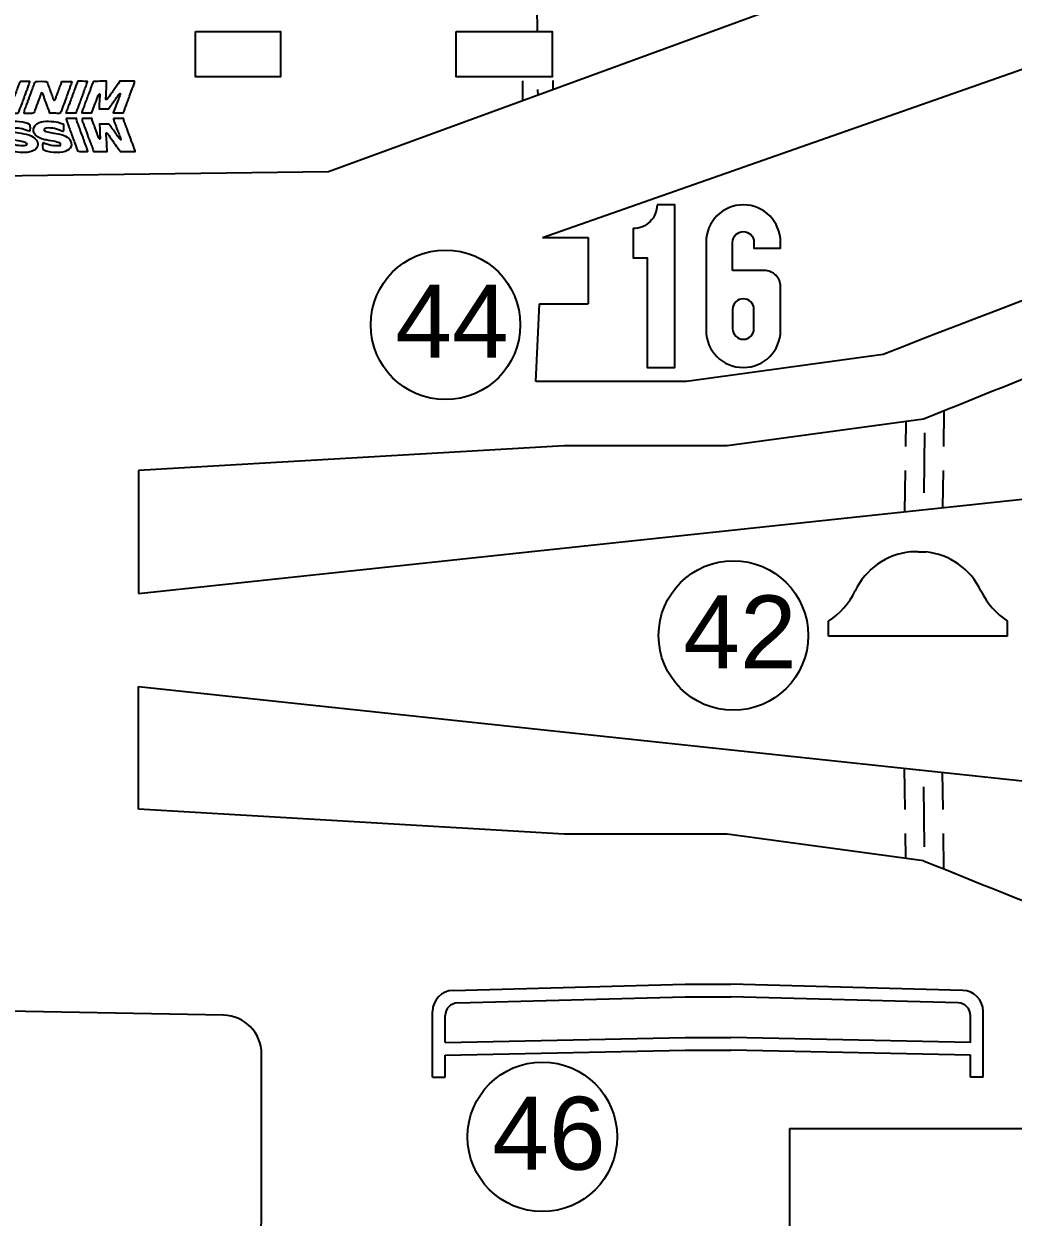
# Model space of a CAD drawing. Header units: centimetres. Extents: x 56783 to 57745, y 15612 to 15912.
# Drawn here: x 56975.1 to 57040.2, y 15688 to 15766.5 of the extents above; entities that cross this region are included whole.
import ezdxf

# ---------------------------------------------------------------- set-up
doc = ezdxf.new("R2010")
doc.units = ezdxf.units.CM
doc.header["$MEASUREMENT"] = 0
for name, color, linetype in [('Exterior', 7, 'Continuous'), ('Interior', 4, 'Continuous'), ('Kerf', 1, 'Continuous'), ('NUMEROS', 7, 'Continuous'), ('Publicidades 3', 2, 'Continuous'), ('Publicidades 5', 8, 'Continuous')]:
    doc.layers.add(name, color=color, linetype=linetype)

msp = doc.modelspace()

# ---------------------------------------------------------------- linework, layer by layer
at = {"layer": 'Exterior'}
for p, q in [((57061.065, 15780.928), (56995.117, 15756.778)), ((57009.203, 15752.454), (57046.771, 15765.654)), ((56995.117, 15756.778), (56908.407, 15755.678)), ((57009.203, 15752.454), (57012.203, 15752.454)), ((57012.203, 15752.454), (57012.203, 15748.101)), ((57008.756, 15742.992), (57008.997, 15748.101)), ((57008.997, 15748.101), (57012.203, 15748.101)), ((57031.6, 15744.75), (57018.679, 15742.992)), ((57018.679, 15742.992), (57008.756, 15742.992)), ((57034.267, 15740.502), (57021.346, 15738.744)), ((57010.615, 15738.744), (56982.615, 15737.116)), ((57021.346, 15738.744), (57010.615, 15738.744)), ((57014.01, 15732.388), (57065.931, 15737.933)), ((56982.615, 15737.116), (56982.615, 15729.035)), ((56982.615, 15729.035), (57014.01, 15732.388)), ((57033.898, 15731.772), (57033.396, 15731.772)), ((57033.898, 15731.772), (57034.401, 15731.772)), ((57028.01, 15726.216), (57028.01, 15727.202)), ((57039.787, 15726.216), (57039.787, 15727.202)), ((57039.787, 15726.216), (57028.01, 15726.216)), ((56982.615, 15714.831), (56982.615, 15722.911)), ((56982.615, 15722.911), (57014.01, 15719.559)), ((57014.01, 15719.559), (57065.931, 15714.014)), ((57010.615, 15713.203), (56982.615, 15714.831)), ((57021.346, 15713.203), (57010.615, 15713.203)), ((57034.267, 15711.445), (57021.346, 15713.203)), ((57003.315, 15702.913), (57018.576, 15703.334)), ((57018.576, 15703.334), (57021.576, 15703.334)), ((57036.836, 15702.913), (57021.576, 15703.334)), ((57001.965, 15697.209), (57001.965, 15701.525)), ((57038.187, 15697.209), (57038.187, 15701.525)), ((57002.798, 15698.643), (57018.576, 15698.982)), ((57018.576, 15698.982), (57021.576, 15698.982)), ((57037.354, 15698.643), (57021.576, 15698.982)), ((57002.798, 15697.209), (57002.798, 15698.643)), ((57037.354, 15697.209), (57037.354, 15698.643)), ((57001.965, 15697.209), (57002.798, 15697.209)), ((57038.187, 15697.209), (57037.354, 15697.209)), ((57025.444, 15693.836), (57025.444, 15675.72)), ((57025.444, 15693.836), (57062.819, 15693.836))]:
    msp.add_line(p, q, dxfattribs=at)
msp.add_lwpolyline([(56957.402, 15684.749), (56988.222, 15685.325, 0.408754), (56990.721, 15687.871), (56990.721, 15698.728, 0.408754), (56988.222, 15701.275), (56957.402, 15701.851, -0.06735)], format="xyb", dxfattribs=at)
for centre, radius, start, end in [((57326.071, 15000.046), 800.81, 108.488516, 111.574842), ((57339.504, 14990.968), 809.302, 108.49705, 112.157913), ((57033.865, 15727.248), 4.548, 95.91285, 154.55837), ((57033.932, 15727.248), 4.548, 25.44163, 84.08715), ((57025.286, 15731.348), 4.96, 303.30516, 334.36491), ((57042.511, 15731.348), 4.96, 205.63509, 236.69484), ((57339.504, 16460.979), 809.302, 247.842087, 251.50295), ((57003.354, 15701.525), 1.389, 91.57896, 180), ((57036.798, 15701.525), 1.389, 0, 88.42104)]:
    msp.add_arc(centre, radius, start, end, dxfattribs=at)
at = {"layer": 'Interior'}
for p, q in [((57003.608, 15702.087), (57018.576, 15702.5)), ((57018.576, 15702.5), (57021.576, 15702.5)), ((57036.543, 15702.087), (57021.576, 15702.5)), ((57002.798, 15699.477), (57002.798, 15701.254)), ((57037.354, 15699.477), (57037.354, 15701.254)), ((57002.798, 15699.477), (57018.576, 15699.816)), ((57018.576, 15699.816), (57021.576, 15699.816)), ((57037.354, 15699.477), (57021.576, 15699.816))]:
    msp.add_line(p, q, dxfattribs=at)
for points in [[(56986.373, 15766.02), (56991.956, 15766.02), (56991.956, 15763.02), (56986.373, 15763.02)], [(57003.509, 15766.02), (57009.825, 15766.02), (57009.825, 15763.02), (57003.509, 15763.02)]]:
    msp.add_lwpolyline(points, close=True, dxfattribs=at)
for centre, start, end in [((57003.631, 15701.254), 91.57896, 180), ((57036.52, 15701.254), 0, 88.42104)]:
    msp.add_arc(centre, 0.833, start, end, dxfattribs=at)
at = {"layer": 'Kerf'}
for p, q in [((57008.823, 15767.64), (57008.843, 15766.02)), ((57007.872, 15762.77), (57007.889, 15761.455)), ((57009.872, 15762.791), (57009.879, 15762.184)), ((57008.879, 15762.206), (57008.884, 15761.819))]:
    msp.add_line(p, q, dxfattribs=at)
for points in [[(57035.599, 15741.043), (57035.569, 15738.702)], [(57033.09, 15740.342), (57033.069, 15738.702)], [(57034.331, 15739.596), (57034.281, 15735.646)], [(57033.049, 15737.123), (57033.015, 15734.418)], [(57035.549, 15737.123), (57035.518, 15734.685)], [(57033.049, 15714.824), (57033.015, 15717.529)], [(57035.549, 15714.824), (57035.518, 15717.262)], [(57034.331, 15712.351), (57034.281, 15716.3)], [(57033.09, 15711.605), (57033.069, 15713.245)], [(57035.599, 15710.904), (57035.569, 15713.245)]]:
    msp.add_lwpolyline(points, dxfattribs=at)
at = {"layer": 'NUMEROS'}
for centre in [(57002.819, 15746.709), (57021.755, 15726.267), (57009.189, 15693.278)]:
    msp.add_circle(centre, 4.919, dxfattribs=at)
at = {"layer": 'Publicidades 3'}
for p, q in [((56978.531, 15760.639), (56977.842, 15760.639)), ((56978.559, 15760.293), (56977.87, 15760.293)), ((56979.55, 15760.639), (56978.887, 15760.639)), ((56979.578, 15760.293), (56978.915, 15760.293)), ((56981.629, 15760.639), (56980.956, 15760.639)), ((56981.657, 15760.293), (56980.984, 15760.293))]:
    msp.add_line(p, q, dxfattribs=at)
for points, knots in [([(56972.998, 15760.639), (56973.028, 15760.782), (56973.154, 15761.153), (56973.251, 15761.379), (56973.27, 15761.419), (56973.284, 15761.461), (56973.284, 15761.476), (56973.284, 15761.487), (56973.301, 15761.53), (56973.32, 15761.565), (56973.339, 15761.603), (56973.355, 15761.651), (56973.355, 15761.672), (56973.355, 15761.693), (56973.363, 15761.717), (56973.372, 15761.726), (56973.384, 15761.736), (56973.407, 15761.793), (56973.426, 15761.854), (56973.452, 15761.937), (56973.476, 15761.968), (56973.514, 15761.972), (56973.554, 15761.979), (56973.568, 15761.965), (56973.58, 15761.901), (56973.59, 15761.859), (56973.606, 15761.809), (56973.616, 15761.788), (56973.644, 15761.736), (56973.781, 15761.353), (56973.781, 15761.329), (56973.781, 15761.319), (56973.795, 15761.277), (56973.814, 15761.237), (56973.831, 15761.194), (56973.871, 15761.092), (56973.9, 15761.007), (56973.952, 15760.853), (56973.966, 15760.818), (56974.015, 15760.693), (56974.015, 15760.693), (56974.041, 15760.626), (56974.041, 15760.626), (56974.041, 15760.626), (56974.377, 15760.633), (56974.377, 15760.633), (56974.711, 15760.641), (56974.713, 15760.641), (56974.742, 15760.7), (56974.772, 15760.761), (56974.86, 15760.991), (56974.988, 15761.35), (56975.03, 15761.466), (56975.08, 15761.596), (56975.096, 15761.639), (56975.115, 15761.679), (56975.13, 15761.729), (56975.13, 15761.748), (56975.13, 15761.769), (56975.139, 15761.79), (56975.151, 15761.8), (56975.163, 15761.807), (56975.179, 15761.845), (56975.189, 15761.885), (56975.198, 15761.925), (56975.219, 15761.984), (56975.238, 15762.02), (56975.257, 15762.055), (56975.271, 15762.102), (56975.271, 15762.124), (56975.271, 15762.145), (56975.281, 15762.169), (56975.293, 15762.178), (56975.305, 15762.185), (56975.321, 15762.221), (56975.331, 15762.261), (56975.338, 15762.299), (56975.378, 15762.41), (56975.416, 15762.509), (56975.454, 15762.609), (56975.484, 15762.701), (56975.484, 15762.713), (56975.484, 15762.727), (56975.357, 15762.732), (56975.16, 15762.729), (56974.841, 15762.722), (56974.836, 15762.722), (56974.808, 15762.663), (56974.756, 15762.554), (56974.73, 15762.486), (56974.69, 15762.367), (56974.668, 15762.301), (56974.614, 15762.152), (56974.569, 15762.036), (56974.524, 15761.918), (56974.46, 15761.75), (56974.425, 15761.658), (56974.351, 15761.471), (56974.299, 15761.438), (56974.261, 15761.556), (56974.228, 15761.655), (56974.129, 15761.925), (56974.065, 15762.095), (56974.037, 15762.166), (56974.004, 15762.263), (56973.989, 15762.308), (56973.978, 15762.353), (56973.956, 15762.401), (56973.944, 15762.412), (56973.933, 15762.427), (56973.923, 15762.45), (56973.923, 15762.469), (56973.923, 15762.488), (56973.909, 15762.535), (56973.89, 15762.576), (56973.871, 15762.618), (56973.852, 15762.67), (56973.843, 15762.691), (56973.831, 15762.729), (56973.791, 15762.734), (56973.462, 15762.734), (56973.462, 15762.734), (56973.095, 15762.734), (56973.095, 15762.734), (56973.095, 15762.734), (56973.048, 15762.656), (56973.048, 15762.656), (56973.022, 15762.616), (56973.001, 15762.564), (56973.001, 15762.542), (56973.001, 15762.521), (56972.984, 15762.471), (56972.965, 15762.436), (56972.946, 15762.398), (56972.93, 15762.348), (56972.93, 15762.327), (56972.93, 15762.306), (56972.918, 15762.28), (56972.906, 15762.273), (56972.892, 15762.266), (56972.882, 15762.24), (56972.882, 15762.218), (56972.88, 15762.197), (56972.861, 15762.136), (56972.835, 15762.084), (56972.809, 15762.031), (56972.79, 15761.979), (56972.788, 15761.968), (56972.788, 15761.942), (56972.587, 15761.388), (56972.537, 15761.275), (56972.518, 15761.234), (56972.504, 15761.185), (56972.504, 15761.166), (56972.504, 15761.144), (56972.494, 15761.123), (56972.483, 15761.114), (56972.471, 15761.107), (56972.454, 15761.069), (56972.445, 15761.029), (56972.435, 15760.988), (56972.414, 15760.929), (56972.395, 15760.894), (56972.376, 15760.858), (56972.362, 15760.816), (56972.362, 15760.799), (56972.362, 15760.782), (56972.345, 15760.735), (56972.324, 15760.695), (56972.312, 15760.673), (56972.304, 15760.656), (56972.301, 15760.639)], [0.1293502, 0.1293502, 0.1293502, 0.1293502, 0.1395349, 0.1395349, 0.1395349, 0.1511628, 0.1511628, 0.1511628, 0.1627907, 0.1627907, 0.1627907, 0.1744186, 0.1744186, 0.1744186, 0.1860465, 0.1860465, 0.1860465, 0.1976744, 0.1976744, 0.1976744, 0.2093023, 0.2093023, 0.2093023, 0.2209302, 0.2209302, 0.2209302, 0.2325581, 0.2325581, 0.2325581, 0.244186, 0.244186, 0.244186, 0.255814, 0.255814, 0.255814, 0.2674419, 0.2674419, 0.2674419, 0.2790698, 0.2790698, 0.2790698, 0.2906977, 0.2906977, 0.2906977, 0.3023256, 0.3023256, 0.3023256, 0.3139535, 0.3139535, 0.3139535, 0.3255814, 0.3255814, 0.3255814, 0.3372093, 0.3372093, 0.3372093, 0.3488372, 0.3488372, 0.3488372, 0.3604651, 0.3604651, 0.3604651, 0.372093, 0.372093, 0.372093, 0.3837209, 0.3837209, 0.3837209, 0.3953488, 0.3953488, 0.3953488, 0.4069767, 0.4069767, 0.4069767, 0.4186047, 0.4186047, 0.4186047, 0.4302326, 0.4302326, 0.4302326, 0.4418605, 0.4418605, 0.4418605, 0.4534884, 0.4534884, 0.4534884, 0.4651163, 0.4651163, 0.4651163, 0.4767442, 0.4767442, 0.4767442, 0.4883721, 0.4883721, 0.4883721, 0.5, 0.5, 0.5, 0.5116279, 0.5116279, 0.5116279, 0.5232558, 0.5232558, 0.5232558, 0.5348837, 0.5348837, 0.5348837, 0.5465116, 0.5465116, 0.5465116, 0.5581395, 0.5581395, 0.5581395, 0.5697674, 0.5697674, 0.5697674, 0.5813953, 0.5813953, 0.5813953, 0.5930233, 0.5930233, 0.5930233, 0.6046512, 0.6046512, 0.6046512, 0.6162791, 0.6162791, 0.6162791, 0.627907, 0.627907, 0.627907, 0.6395349, 0.6395349, 0.6395349, 0.6511628, 0.6511628, 0.6511628, 0.6627907, 0.6627907, 0.6627907, 0.6744186, 0.6744186, 0.6744186, 0.6860465, 0.6860465, 0.6860465, 0.6976744, 0.6976744, 0.6976744, 0.7093023, 0.7093023, 0.7093023, 0.7209302, 0.7209302, 0.7209302, 0.7325581, 0.7325581, 0.7325581, 0.744186, 0.744186, 0.744186, 0.755814, 0.755814, 0.755814, 0.7674419, 0.7674419, 0.7674419, 0.7790698, 0.7790698, 0.7790698, 0.782698, 0.782698, 0.782698, 0.782698]), ([(56977.464, 15760.641), (56977.493, 15760.659), (56977.521, 15760.709), (56977.531, 15760.749), (56977.54, 15760.79), (56977.561, 15760.849), (56977.58, 15760.884), (56977.599, 15760.92), (56977.613, 15760.96), (56977.613, 15760.976), (56977.613, 15760.993), (56977.63, 15761.04), (56977.646, 15761.083), (56977.665, 15761.125), (56977.732, 15761.298), (56977.793, 15761.468), (56977.852, 15761.636), (56977.919, 15761.809), (56977.935, 15761.852), (56977.954, 15761.892), (56977.968, 15761.934), (56977.968, 15761.949), (56977.968, 15761.961), (56977.985, 15762.003), (56978.004, 15762.039), (56978.023, 15762.076), (56978.039, 15762.124), (56978.039, 15762.145), (56978.039, 15762.164), (56978.049, 15762.19), (56978.06, 15762.204), (56978.072, 15762.216), (56978.094, 15762.263), (56978.105, 15762.308), (56978.117, 15762.353), (56978.155, 15762.464), (56978.191, 15762.552), (56978.235, 15762.673), (56978.243, 15762.715), (56978.221, 15762.725), (56978.205, 15762.729), (56978.056, 15762.732), (56977.888, 15762.729), (56977.888, 15762.729), (56977.587, 15762.722), (56977.587, 15762.722), (56977.587, 15762.722), (56977.531, 15762.58), (56977.531, 15762.58), (56977.502, 15762.502), (56977.443, 15762.341), (56977.4, 15762.225), (56977.358, 15762.107), (56977.308, 15761.979), (56977.292, 15761.937), (56977.273, 15761.897), (56977.259, 15761.847), (56977.259, 15761.828), (56977.259, 15761.807), (56977.249, 15761.785), (56977.237, 15761.778), (56977.225, 15761.771), (56977.209, 15761.736), (56977.202, 15761.7), (56977.178, 15761.601), (56977.11, 15761.48), (56977.076, 15761.48), (56977.06, 15761.48), (56977.046, 15761.495), (56977.046, 15761.509), (56977.043, 15761.525), (56977.024, 15761.582), (56976.998, 15761.634), (56976.972, 15761.686), (56976.953, 15761.748), (56976.951, 15761.769), (56976.951, 15761.79), (56976.939, 15761.816), (56976.927, 15761.823), (56976.913, 15761.83), (56976.904, 15761.856), (56976.904, 15761.878), (56976.904, 15761.899), (56976.887, 15761.949), (56976.868, 15761.987), (56976.849, 15762.022), (56976.833, 15762.065), (56976.833, 15762.076), (56976.833, 15762.091), (56976.819, 15762.133), (56976.8, 15762.173), (56976.783, 15762.216), (56976.752, 15762.292), (56976.731, 15762.344), (56976.712, 15762.396), (56976.679, 15762.481), (56976.66, 15762.533), (56976.639, 15762.585), (56976.615, 15762.651), (56976.608, 15762.68), (56976.594, 15762.734), (56976.587, 15762.734), (56976.22, 15762.734), (56975.806, 15762.734), (56975.827, 15762.741), (56975.771, 15762.557), (56975.756, 15762.516), (56975.716, 15762.401), (56975.676, 15762.296), (56975.638, 15762.192), (56975.593, 15762.069), (56975.577, 15762.024), (56975.56, 15761.979), (56975.534, 15761.908), (56975.515, 15761.866), (56975.499, 15761.826), (56975.484, 15761.776), (56975.484, 15761.757), (56975.484, 15761.736), (56975.475, 15761.715), (56975.463, 15761.705), (56975.451, 15761.698), (56975.435, 15761.66), (56975.425, 15761.62), (56975.416, 15761.58), (56975.395, 15761.521), (56975.376, 15761.485), (56975.357, 15761.45), (56975.342, 15761.402), (56975.342, 15761.381), (56975.342, 15761.36), (56975.333, 15761.336), (56975.321, 15761.327), (56975.309, 15761.319), (56975.29, 15761.279), (56975.281, 15761.239), (56975.274, 15761.196), (56975.257, 15761.147), (56975.245, 15761.126), (56975.205, 15761.055), (56975.099, 15760.735), (56975.096, 15760.676), (56975.094, 15760.643), (56975.106, 15760.617), (56975.122, 15760.619), (56975.139, 15760.622), (56975.286, 15760.624), (56975.447, 15760.624), (56975.73, 15760.629), (56975.742, 15760.631), (56975.756, 15760.681), (56975.78, 15760.761), (56976.052, 15761.504), (56976.09, 15761.592), (56976.109, 15761.632), (56976.123, 15761.674), (56976.123, 15761.688), (56976.123, 15761.7), (56976.14, 15761.743), (56976.159, 15761.778), (56976.177, 15761.816), (56976.194, 15761.864), (56976.194, 15761.882), (56976.194, 15761.93), (56976.241, 15761.977), (56976.289, 15761.977), (56976.312, 15761.977), (56976.338, 15761.927), (56976.369, 15761.828), (56976.393, 15761.748), (56976.426, 15761.648), (56976.442, 15761.61), (56976.494, 15761.485), (56976.62, 15761.135), (56976.62, 15761.116), (56976.62, 15761.107), (56976.634, 15761.064), (56976.653, 15761.024), (56976.672, 15760.981), (56976.71, 15760.877), (56976.74, 15760.787), (56976.74, 15760.787), (56976.793, 15760.629), (56976.793, 15760.629), (56976.793, 15760.629), (56977.072, 15760.629), (56977.072, 15760.629), (56977.223, 15760.629), (56977.363, 15760.624), (56977.382, 15760.617), (56977.398, 15760.61), (56977.436, 15760.622), (56977.464, 15760.641)], [0, 0, 0, 0, 0.015625, 0.015625, 0.015625, 0.03125, 0.03125, 0.03125, 0.046875, 0.046875, 0.046875, 0.0625, 0.0625, 0.0625, 0.078125, 0.078125, 0.078125, 0.09375, 0.09375, 0.09375, 0.109375, 0.109375, 0.109375, 0.125, 0.125, 0.125, 0.140625, 0.140625, 0.140625, 0.15625, 0.15625, 0.15625, 0.171875, 0.171875, 0.171875, 0.1875, 0.1875, 0.1875, 0.203125, 0.203125, 0.203125, 0.21875, 0.21875, 0.21875, 0.234375, 0.234375, 0.234375, 0.25, 0.25, 0.25, 0.265625, 0.265625, 0.265625, 0.28125, 0.28125, 0.28125, 0.296875, 0.296875, 0.296875, 0.3125, 0.3125, 0.3125, 0.328125, 0.328125, 0.328125, 0.34375, 0.34375, 0.34375, 0.359375, 0.359375, 0.359375, 0.375, 0.375, 0.375, 0.390625, 0.390625, 0.390625, 0.40625, 0.40625, 0.40625, 0.421875, 0.421875, 0.421875, 0.4375, 0.4375, 0.4375, 0.453125, 0.453125, 0.453125, 0.46875, 0.46875, 0.46875, 0.484375, 0.484375, 0.484375, 0.5, 0.5, 0.5, 0.515625, 0.515625, 0.515625, 0.53125, 0.53125, 0.53125, 0.546875, 0.546875, 0.546875, 0.5625, 0.5625, 0.5625, 0.578125, 0.578125, 0.578125, 0.59375, 0.59375, 0.59375, 0.609375, 0.609375, 0.609375, 0.625, 0.625, 0.625, 0.640625, 0.640625, 0.640625, 0.65625, 0.65625, 0.65625, 0.671875, 0.671875, 0.671875, 0.6875, 0.6875, 0.6875, 0.703125, 0.703125, 0.703125, 0.71875, 0.71875, 0.71875, 0.734375, 0.734375, 0.734375, 0.75, 0.75, 0.75, 0.765625, 0.765625, 0.765625, 0.78125, 0.78125, 0.78125, 0.796875, 0.796875, 0.796875, 0.8125, 0.8125, 0.8125, 0.828125, 0.828125, 0.828125, 0.84375, 0.84375, 0.84375, 0.859375, 0.859375, 0.859375, 0.875, 0.875, 0.875, 0.890625, 0.890625, 0.890625, 0.90625, 0.90625, 0.90625, 0.921875, 0.921875, 0.921875, 0.9375, 0.9375, 0.9375, 0.953125, 0.953125, 0.953125, 0.96875, 0.96875, 0.96875, 0.984375, 0.984375, 0.984375, 1, 1, 1, 1]), ([(56978.531, 15760.639), (56978.536, 15760.694), (56978.55, 15760.751), (56978.567, 15760.782), (56978.588, 15760.82), (56978.607, 15760.872), (56978.607, 15760.894), (56978.607, 15760.915), (56978.616, 15760.939), (56978.628, 15760.948), (56978.64, 15760.955), (56978.659, 15760.995), (56978.668, 15761.038), (56978.675, 15761.078), (56978.699, 15761.144), (56978.716, 15761.185), (56978.732, 15761.222), (56978.78, 15761.35), (56978.822, 15761.468), (56978.862, 15761.584), (56978.912, 15761.715), (56978.929, 15761.757), (56978.948, 15761.797), (56978.962, 15761.84), (56978.962, 15761.854), (56978.962, 15761.866), (56978.978, 15761.908), (56978.997, 15761.944), (56979.016, 15761.982), (56979.033, 15762.029), (56979.033, 15762.05), (56979.033, 15762.072), (56979.04, 15762.095), (56979.047, 15762.102), (56979.056, 15762.112), (56979.082, 15762.169), (56979.104, 15762.23), (56979.125, 15762.294), (56979.172, 15762.422), (56979.205, 15762.519), (56979.241, 15762.616), (56979.269, 15762.703), (56979.269, 15762.715), (56979.269, 15762.725), (56979.125, 15762.734), (56978.95, 15762.734), (56978.95, 15762.734), (56978.631, 15762.734), (56978.631, 15762.734), (56978.631, 15762.734), (56978.586, 15762.635), (56978.586, 15762.635), (56978.529, 15762.509), (56978.489, 15762.403), (56978.392, 15762.131), (56978.351, 15762.013), (56978.302, 15761.885), (56978.285, 15761.842), (56978.266, 15761.802), (56978.252, 15761.752), (56978.252, 15761.733), (56978.252, 15761.712), (56978.243, 15761.691), (56978.231, 15761.681), (56978.219, 15761.674), (56978.202, 15761.636), (56978.193, 15761.596), (56978.183, 15761.556), (56978.162, 15761.497), (56978.143, 15761.461), (56978.124, 15761.426), (56978.11, 15761.386), (56978.11, 15761.369), (56978.11, 15761.353), (56978.096, 15761.305), (56978.077, 15761.263), (56978.058, 15761.22), (56978.008, 15761.088), (56977.966, 15760.972), (56977.926, 15760.853), (56977.876, 15760.723), (56977.857, 15760.681), (56977.851, 15760.665), (56977.845, 15760.653), (56977.842, 15760.639)], [0.2734931, 0.2734931, 0.2734931, 0.2734931, 0.2884615, 0.2884615, 0.2884615, 0.3076923, 0.3076923, 0.3076923, 0.3269231, 0.3269231, 0.3269231, 0.3461538, 0.3461538, 0.3461538, 0.3653846, 0.3653846, 0.3653846, 0.3846154, 0.3846154, 0.3846154, 0.4038462, 0.4038462, 0.4038462, 0.4230769, 0.4230769, 0.4230769, 0.4423077, 0.4423077, 0.4423077, 0.4615385, 0.4615385, 0.4615385, 0.4807692, 0.4807692, 0.4807692, 0.5, 0.5, 0.5, 0.5192308, 0.5192308, 0.5192308, 0.5384615, 0.5384615, 0.5384615, 0.5576923, 0.5576923, 0.5576923, 0.5769231, 0.5769231, 0.5769231, 0.5961538, 0.5961538, 0.5961538, 0.6153846, 0.6153846, 0.6153846, 0.6346154, 0.6346154, 0.6346154, 0.6538462, 0.6538462, 0.6538462, 0.6730769, 0.6730769, 0.6730769, 0.6923077, 0.6923077, 0.6923077, 0.7115385, 0.7115385, 0.7115385, 0.7307692, 0.7307692, 0.7307692, 0.75, 0.75, 0.75, 0.7692308, 0.7692308, 0.7692308, 0.7884615, 0.7884615, 0.7884615, 0.7922304, 0.7922304, 0.7922304, 0.7922304]), ([(56981.629, 15760.639), (56981.637, 15760.693), (56981.66, 15760.752), (56981.696, 15760.835), (56981.715, 15760.875), (56981.729, 15760.924), (56981.729, 15760.943), (56981.729, 15760.965), (56981.739, 15760.986), (56981.751, 15760.995), (56981.762, 15761.002), (56981.779, 15761.04), (56981.789, 15761.081), (56981.798, 15761.121), (56981.819, 15761.18), (56981.838, 15761.215), (56981.857, 15761.251), (56981.871, 15761.298), (56981.871, 15761.319), (56981.871, 15761.341), (56981.881, 15761.367), (56981.895, 15761.374), (56981.907, 15761.381), (56981.919, 15761.407), (56981.919, 15761.428), (56981.921, 15761.45), (56981.94, 15761.511), (56981.966, 15761.563), (56981.992, 15761.615), (56982.011, 15761.667), (56982.013, 15761.679), (56982.013, 15761.707), (56982.146, 15762.072), (56982.193, 15762.183), (56982.212, 15762.223), (56982.226, 15762.273), (56982.226, 15762.292), (56982.226, 15762.313), (56982.236, 15762.334), (56982.247, 15762.344), (56982.259, 15762.351), (56982.276, 15762.389), (56982.285, 15762.429), (56982.295, 15762.469), (56982.316, 15762.528), (56982.335, 15762.564), (56982.354, 15762.599), (56982.368, 15762.651), (56982.368, 15762.68), (56982.368, 15762.68), (56982.368, 15762.734), (56982.368, 15762.734), (56982.368, 15762.734), (56981.405, 15762.734), (56981.405, 15762.734), (56981.405, 15762.734), (56981.289, 15762.568), (56981.289, 15762.568), (56981.159, 15762.379), (56980.963, 15762.105), (56980.918, 15762.043), (56980.904, 15762.022), (56980.816, 15761.897), (56980.724, 15761.764), (56980.613, 15761.603), (56980.547, 15761.528), (56980.516, 15761.528), (56980.476, 15761.528), (56980.471, 15761.539), (56980.483, 15761.639), (56980.49, 15761.703), (56980.504, 15761.972), (56980.513, 15762.242), (56980.513, 15762.242), (56980.53, 15762.734), (56980.53, 15762.734), (56980.53, 15762.734), (56980.107, 15762.734), (56980.107, 15762.734), (56979.875, 15762.734), (56979.671, 15762.725), (56979.655, 15762.715), (56979.641, 15762.706), (56979.619, 15762.668), (56979.61, 15762.63), (56979.6, 15762.59), (56979.579, 15762.533), (56979.563, 15762.5), (56979.544, 15762.467), (56979.529, 15762.427), (56979.529, 15762.412), (56979.529, 15762.396), (56979.513, 15762.353), (56979.494, 15762.318), (56979.475, 15762.28), (56979.458, 15762.233), (56979.458, 15762.211), (56979.458, 15762.192), (56979.449, 15762.166), (56979.437, 15762.152), (56979.425, 15762.14), (56979.404, 15762.093), (56979.392, 15762.048), (56979.378, 15762.003), (56979.333, 15761.875), (56979.291, 15761.764), (56979.25, 15761.653), (56979.186, 15761.483), (56979.151, 15761.386), (56979.115, 15761.289), (56979.075, 15761.178), (56979.061, 15761.142), (56979.045, 15761.104), (56979.033, 15761.062), (56979.033, 15761.043), (56979.033, 15761.024), (56979.023, 15761.005), (56979.011, 15760.995), (56979, 15760.988), (56978.983, 15760.95), (56978.974, 15760.913), (56978.964, 15760.872), (56978.94, 15760.809), (56978.921, 15760.766), (56978.903, 15760.73), (56978.891, 15760.685), (56978.887, 15760.639)], [0.1881178, 0.1881178, 0.1881178, 0.1881178, 0.1927711, 0.1927711, 0.1927711, 0.2048193, 0.2048193, 0.2048193, 0.2168675, 0.2168675, 0.2168675, 0.2289157, 0.2289157, 0.2289157, 0.2409639, 0.2409639, 0.2409639, 0.253012, 0.253012, 0.253012, 0.2650602, 0.2650602, 0.2650602, 0.2771084, 0.2771084, 0.2771084, 0.2891566, 0.2891566, 0.2891566, 0.3012048, 0.3012048, 0.3012048, 0.313253, 0.313253, 0.313253, 0.3253012, 0.3253012, 0.3253012, 0.3373494, 0.3373494, 0.3373494, 0.3493976, 0.3493976, 0.3493976, 0.3614458, 0.3614458, 0.3614458, 0.373494, 0.373494, 0.373494, 0.3855422, 0.3855422, 0.3855422, 0.3975904, 0.3975904, 0.3975904, 0.4096386, 0.4096386, 0.4096386, 0.4216867, 0.4216867, 0.4216867, 0.4337349, 0.4337349, 0.4337349, 0.4457831, 0.4457831, 0.4457831, 0.4578313, 0.4578313, 0.4578313, 0.4698795, 0.4698795, 0.4698795, 0.4819277, 0.4819277, 0.4819277, 0.4939759, 0.4939759, 0.4939759, 0.5060241, 0.5060241, 0.5060241, 0.5180723, 0.5180723, 0.5180723, 0.5301205, 0.5301205, 0.5301205, 0.5421687, 0.5421687, 0.5421687, 0.5542169, 0.5542169, 0.5542169, 0.5662651, 0.5662651, 0.5662651, 0.5783133, 0.5783133, 0.5783133, 0.5903614, 0.5903614, 0.5903614, 0.6024096, 0.6024096, 0.6024096, 0.6144578, 0.6144578, 0.6144578, 0.626506, 0.626506, 0.626506, 0.6385542, 0.6385542, 0.6385542, 0.6506024, 0.6506024, 0.6506024, 0.6626506, 0.6626506, 0.6626506, 0.6746988, 0.6746988, 0.6746988, 0.6792057, 0.6792057, 0.6792057, 0.6792057]), ([(56979.55, 15760.639), (56979.554, 15760.655), (56979.559, 15760.67), (56979.565, 15760.688), (56979.66, 15760.96), (56979.823, 15761.407), (56979.851, 15761.473), (56979.87, 15761.513), (56979.884, 15761.563), (56979.884, 15761.582), (56979.884, 15761.603), (56979.894, 15761.625), (56979.906, 15761.632), (56979.917, 15761.639), (56979.934, 15761.686), (56979.943, 15761.733), (56979.962, 15761.84), (56980.059, 15761.951), (56980.083, 15761.894), (56980.09, 15761.875), (56980.085, 15761.802), (56980.074, 15761.736), (56980.062, 15761.667), (56980.047, 15761.457), (56980.045, 15761.267), (56980.045, 15761.267), (56980.038, 15760.924), (56980.038, 15760.924), (56980.038, 15760.924), (56980.653, 15760.924), (56980.653, 15760.924), (56980.653, 15760.924), (56980.767, 15761.078), (56980.767, 15761.078), (56980.828, 15761.163), (56980.887, 15761.244), (56980.899, 15761.258), (56980.911, 15761.272), (56980.97, 15761.357), (56981.032, 15761.447), (56981.095, 15761.537), (56981.164, 15761.634), (56981.183, 15761.66), (56981.204, 15761.688), (56981.237, 15761.736), (56981.256, 15761.764), (56981.332, 15761.88), (56981.417, 15761.958), (56981.427, 15761.925), (56981.438, 15761.897), (56981.429, 15761.868), (56981.341, 15761.665), (56981.32, 15761.618), (56981.304, 15761.565), (56981.304, 15761.547), (56981.304, 15761.528), (56981.294, 15761.504), (56981.285, 15761.492), (56981.273, 15761.478), (56981.244, 15761.414), (56981.221, 15761.35), (56981.15, 15761.149), (56981.017, 15760.811), (56980.98, 15760.726), (56980.967, 15760.698), (56980.959, 15760.67), (56980.956, 15760.639)], [0.3439184, 0.3439184, 0.3439184, 0.3439184, 0.3478261, 0.3478261, 0.3478261, 0.3695652, 0.3695652, 0.3695652, 0.3913043, 0.3913043, 0.3913043, 0.4130435, 0.4130435, 0.4130435, 0.4347826, 0.4347826, 0.4347826, 0.4565217, 0.4565217, 0.4565217, 0.4782609, 0.4782609, 0.4782609, 0.5, 0.5, 0.5, 0.5217391, 0.5217391, 0.5217391, 0.5434783, 0.5434783, 0.5434783, 0.5652174, 0.5652174, 0.5652174, 0.5869565, 0.5869565, 0.5869565, 0.6086957, 0.6086957, 0.6086957, 0.6304348, 0.6304348, 0.6304348, 0.6521739, 0.6521739, 0.6521739, 0.673913, 0.673913, 0.673913, 0.6956522, 0.6956522, 0.6956522, 0.7173913, 0.7173913, 0.7173913, 0.7391304, 0.7391304, 0.7391304, 0.7608696, 0.7608696, 0.7608696, 0.7826087, 0.7826087, 0.7826087, 0.7894063, 0.7894063, 0.7894063, 0.7894063]), ([(56975.406, 15758.071), (56975.496, 15758.087), (56975.621, 15758.125), (56975.68, 15758.151), (56976.099, 15758.338), (56976.097, 15758.816), (56975.678, 15759.09), (56975.567, 15759.161), (56975.269, 15759.261), (56975.082, 15759.289), (56974.569, 15759.362), (56974.311, 15759.419), (56974.237, 15759.481), (56974.19, 15759.521), (56974.185, 15759.535), (56974.207, 15759.585), (56974.226, 15759.627), (56974.259, 15759.644), (56974.341, 15759.658), (56974.524, 15759.684), (56974.949, 15759.627), (56975.146, 15759.549), (56975.491, 15759.412), (56975.489, 15759.41), (56975.489, 15759.675), (56975.489, 15759.873), (56975.484, 15759.895), (56975.437, 15759.925), (56975.193, 15760.077), (56974.42, 15760.167), (56974.079, 15760.082), (56973.741, 15759.996), (56973.587, 15759.883), (56973.511, 15759.658), (56973.478, 15759.566), (56973.478, 15759.542), (56973.514, 15759.424), (56973.596, 15759.14), (56973.913, 15758.937), (56974.389, 15758.863), (56974.916, 15758.783), (56975.098, 15758.743), (56975.221, 15758.679), (56975.311, 15758.634), (56975.318, 15758.603), (56975.257, 15758.549), (56975.169, 15758.471), (56974.623, 15758.506), (56974.389, 15758.605), (56974.256, 15758.66), (56974.157, 15758.698), (56974.138, 15758.698), (56974.126, 15758.698), (56974.117, 15758.594), (56974.117, 15758.464), (56974.117, 15758.464), (56974.117, 15758.229), (56974.117, 15758.229), (56974.117, 15758.229), (56974.197, 15758.191), (56974.197, 15758.191), (56974.242, 15758.17), (56974.299, 15758.154), (56974.323, 15758.154), (56974.346, 15758.154), (56974.377, 15758.144), (56974.389, 15758.132), (56974.46, 15758.064), (56975.15, 15758.021), (56975.406, 15758.071), (56975.406, 15758.071), (56975.406, 15758.071), (56975.406, 15758.071)], [0, 0, 0, 0, 0.041667, 0.041667, 0.041667, 0.083333, 0.083333, 0.083333, 0.125, 0.125, 0.125, 0.166667, 0.166667, 0.166667, 0.208333, 0.208333, 0.208333, 0.25, 0.25, 0.25, 0.291667, 0.291667, 0.291667, 0.333333, 0.333333, 0.333333, 0.375, 0.375, 0.375, 0.416667, 0.416667, 0.416667, 0.458333, 0.458333, 0.458333, 0.5, 0.5, 0.5, 0.541667, 0.541667, 0.541667, 0.583333, 0.583333, 0.583333, 0.625, 0.625, 0.625, 0.666667, 0.666667, 0.666667, 0.708333, 0.708333, 0.708333, 0.75, 0.75, 0.75, 0.791667, 0.791667, 0.791667, 0.833333, 0.833333, 0.833333, 0.875, 0.875, 0.875, 0.916667, 0.916667, 0.916667, 0.958333, 0.958333, 0.958333, 1, 1, 1, 1]), ([(56977.87, 15760.293), (56977.858, 15760.237), (56977.882, 15760.17), (56977.994, 15759.873), (56978.072, 15759.663), (56978.143, 15759.462), (56978.152, 15759.424), (56978.159, 15759.388), (56978.176, 15759.353), (56978.188, 15759.346), (56978.2, 15759.339), (56978.209, 15759.315), (56978.209, 15759.294), (56978.209, 15759.273), (56978.226, 15759.223), (56978.245, 15759.185), (56978.263, 15759.15), (56978.28, 15759.107), (56978.28, 15759.095), (56978.28, 15759.081), (56978.294, 15759.038), (56978.313, 15758.998), (56978.33, 15758.956), (56978.379, 15758.825), (56978.422, 15758.71), (56978.656, 15758.05), (56978.592, 15758.121), (56978.975, 15758.111), (56979.16, 15758.109), (56979.297, 15758.113), (56979.297, 15758.128), (56979.297, 15758.128), (56979.297, 15758.128), (56979.297, 15758.128)], [0.7922304, 0.7922304, 0.7922304, 0.7922304, 0.8076923, 0.8076923, 0.8076923, 0.8269231, 0.8269231, 0.8269231, 0.8461538, 0.8461538, 0.8461538, 0.8653846, 0.8653846, 0.8653846, 0.8846154, 0.8846154, 0.8846154, 0.9038462, 0.9038462, 0.9038462, 0.9230769, 0.9230769, 0.9230769, 0.9423077, 0.9423077, 0.9423077, 0.9615385, 0.9615385, 0.9615385, 0.9807692, 0.9807692, 0.9807692, 1, 1, 1, 1]), ([(56979.297, 15758.128), (56979.297, 15758.139), (56979.264, 15758.236), (56979.224, 15758.345), (56979.184, 15758.454), (56979.141, 15758.582), (56979.127, 15758.627), (56979.115, 15758.672), (56979.094, 15758.719), (56979.082, 15758.733), (56979.07, 15758.745), (56979.061, 15758.771), (56979.061, 15758.792), (56979.061, 15758.811), (56979.044, 15758.859), (56979.025, 15758.896), (56979.006, 15758.932), (56978.99, 15758.979), (56978.99, 15758.998), (56978.99, 15759.017), (56978.976, 15759.062), (56978.957, 15759.095), (56978.919, 15759.168), (56978.786, 15759.528), (56978.763, 15759.627), (56978.756, 15759.663), (56978.739, 15759.698), (56978.727, 15759.705), (56978.715, 15759.712), (56978.706, 15759.736), (56978.706, 15759.757), (56978.706, 15759.779), (56978.689, 15759.828), (56978.67, 15759.866), (56978.651, 15759.902), (56978.635, 15759.944), (56978.635, 15759.961), (56978.635, 15759.975), (56978.616, 15760.018), (56978.595, 15760.058), (56978.573, 15760.098), (56978.557, 15760.181), (56978.557, 15760.247), (56978.557, 15760.262), (56978.558, 15760.277), (56978.559, 15760.293)], [0, 0, 0, 0, 0.0192308, 0.0192308, 0.0192308, 0.0384615, 0.0384615, 0.0384615, 0.0576923, 0.0576923, 0.0576923, 0.0769231, 0.0769231, 0.0769231, 0.0961538, 0.0961538, 0.0961538, 0.1153846, 0.1153846, 0.1153846, 0.1346154, 0.1346154, 0.1346154, 0.1538462, 0.1538462, 0.1538462, 0.1730769, 0.1730769, 0.1730769, 0.1923077, 0.1923077, 0.1923077, 0.2115385, 0.2115385, 0.2115385, 0.2307692, 0.2307692, 0.2307692, 0.25, 0.25, 0.25, 0.2692308, 0.2692308, 0.2692308, 0.2734931, 0.2734931, 0.2734931, 0.2734931]), ([(56978.915, 15760.293), (56978.907, 15760.215), (56978.918, 15760.132), (56978.949, 15760.07), (56978.971, 15760.027), (56978.99, 15759.982), (56978.99, 15759.968), (56978.99, 15759.956), (56979.004, 15759.914), (56979.023, 15759.873), (56979.039, 15759.831), (56979.072, 15759.743), (56979.096, 15759.679), (56979.12, 15759.613), (56979.151, 15759.528), (56979.167, 15759.49), (56979.181, 15759.45), (56979.207, 15759.381), (56979.224, 15759.336), (56979.24, 15759.291), (56979.285, 15759.168), (56979.323, 15759.064), (56979.363, 15758.96), (56979.406, 15758.837), (56979.42, 15758.792), (56979.432, 15758.747), (56979.453, 15758.7), (56979.465, 15758.688), (56979.477, 15758.674), (56979.486, 15758.648), (56979.486, 15758.629), (56979.486, 15758.608), (56979.503, 15758.56), (56979.522, 15758.523), (56979.541, 15758.487), (56979.557, 15758.445), (56979.557, 15758.433), (56979.557, 15758.419), (56979.572, 15758.376), (56979.591, 15758.336), (56979.609, 15758.293), (56979.633, 15758.227), (56979.645, 15758.189), (56979.645, 15758.189), (56979.669, 15758.118), (56979.669, 15758.118), (56979.669, 15758.118), (56980.113, 15758.111), (56980.113, 15758.111), (56980.113, 15758.111), (56980.556, 15758.106), (56980.556, 15758.106), (56980.556, 15758.106), (56980.541, 15758.549), (56980.541, 15758.549), (56980.532, 15758.795), (56980.515, 15759.055), (56980.504, 15759.131), (56980.482, 15759.263), (56980.492, 15759.336), (56980.525, 15759.336), (56980.556, 15759.336), (56980.631, 15759.249), (56980.74, 15759.088), (56980.799, 15759), (56980.911, 15758.84), (56980.989, 15758.731), (56981.067, 15758.622), (56981.178, 15758.464), (56981.237, 15758.378), (56981.296, 15758.291), (56981.362, 15758.196), (56981.386, 15758.163), (56981.386, 15758.163), (56981.429, 15758.106), (56981.429, 15758.106), (56981.429, 15758.106), (56982.396, 15758.106), (56982.396, 15758.106), (56982.396, 15758.106), (56982.396, 15758.158), (56982.396, 15758.158)], [0.6792057, 0.6792057, 0.6792057, 0.6792057, 0.686747, 0.686747, 0.686747, 0.6987952, 0.6987952, 0.6987952, 0.7108434, 0.7108434, 0.7108434, 0.7228916, 0.7228916, 0.7228916, 0.7349398, 0.7349398, 0.7349398, 0.746988, 0.746988, 0.746988, 0.7590361, 0.7590361, 0.7590361, 0.7710843, 0.7710843, 0.7710843, 0.7831325, 0.7831325, 0.7831325, 0.7951807, 0.7951807, 0.7951807, 0.8072289, 0.8072289, 0.8072289, 0.8192771, 0.8192771, 0.8192771, 0.8313253, 0.8313253, 0.8313253, 0.8433735, 0.8433735, 0.8433735, 0.8554217, 0.8554217, 0.8554217, 0.8674699, 0.8674699, 0.8674699, 0.8795181, 0.8795181, 0.8795181, 0.8915663, 0.8915663, 0.8915663, 0.9036145, 0.9036145, 0.9036145, 0.9156627, 0.9156627, 0.9156627, 0.9277108, 0.9277108, 0.9277108, 0.939759, 0.939759, 0.939759, 0.9518072, 0.9518072, 0.9518072, 0.9638554, 0.9638554, 0.9638554, 0.9759036, 0.9759036, 0.9759036, 0.9879518, 0.9879518, 0.9879518, 1, 1, 1, 1]), ([(56981.284, 15759.076), (56981.265, 15759.105), (56981.232, 15759.152), (56981.211, 15759.18), (56981.192, 15759.206), (56981.123, 15759.303), (56981.06, 15759.393), (56980.998, 15759.483), (56980.939, 15759.568), (56980.927, 15759.582), (56980.915, 15759.597), (56980.856, 15759.677), (56980.795, 15759.762), (56980.795, 15759.762), (56980.681, 15759.916), (56980.681, 15759.916), (56980.681, 15759.916), (56980.066, 15759.916), (56980.066, 15759.916), (56980.066, 15759.916), (56980.073, 15759.573), (56980.073, 15759.573), (56980.075, 15759.384), (56980.09, 15759.171), (56980.099, 15759.1), (56980.111, 15759.029), (56980.113, 15758.958), (56980.109, 15758.941), (56980.087, 15758.889), (56979.99, 15759.008), (56979.971, 15759.107), (56979.962, 15759.154), (56979.945, 15759.202), (56979.934, 15759.209), (56979.922, 15759.216), (56979.912, 15759.237), (56979.912, 15759.258), (56979.912, 15759.277), (56979.898, 15759.327), (56979.879, 15759.367), (56979.837, 15759.464), (56979.699, 15759.843), (56979.699, 15759.862), (56979.699, 15759.871), (56979.688, 15759.906), (56979.671, 15759.944), (56979.586, 15760.154), (56979.564, 15760.222), (56979.578, 15760.293)], [0, 0, 0, 0, 0.0217391, 0.0217391, 0.0217391, 0.0434783, 0.0434783, 0.0434783, 0.0652174, 0.0652174, 0.0652174, 0.0869565, 0.0869565, 0.0869565, 0.1086957, 0.1086957, 0.1086957, 0.1304348, 0.1304348, 0.1304348, 0.1521739, 0.1521739, 0.1521739, 0.173913, 0.173913, 0.173913, 0.1956522, 0.1956522, 0.1956522, 0.2173913, 0.2173913, 0.2173913, 0.2391304, 0.2391304, 0.2391304, 0.2608696, 0.2608696, 0.2608696, 0.2826087, 0.2826087, 0.2826087, 0.3043478, 0.3043478, 0.3043478, 0.326087, 0.326087, 0.326087, 0.3439184, 0.3439184, 0.3439184, 0.3439184]), ([(56980.984, 15760.293), (56980.977, 15760.226), (56980.995, 15760.148), (56981.041, 15760.034), (56981.067, 15759.968), (56981.133, 15759.798), (56981.187, 15759.656), (56981.239, 15759.511), (56981.294, 15759.377), (56981.308, 15759.355), (56981.32, 15759.332), (56981.332, 15759.301), (56981.332, 15759.289), (56981.332, 15759.275), (56981.353, 15759.213), (56981.381, 15759.154), (56981.407, 15759.095), (56981.436, 15759.008), (56981.443, 15758.96), (56981.443, 15758.96), (56981.455, 15758.875), (56981.455, 15758.875), (56981.455, 15758.875), (56981.388, 15758.948), (56981.388, 15758.948), (56981.35, 15758.989), (56981.303, 15759.045), (56981.284, 15759.076), (56981.284, 15759.076), (56981.284, 15759.076), (56981.284, 15759.076)], [0.7894063, 0.7894063, 0.7894063, 0.7894063, 0.8043478, 0.8043478, 0.8043478, 0.826087, 0.826087, 0.826087, 0.8478261, 0.8478261, 0.8478261, 0.8695652, 0.8695652, 0.8695652, 0.8913043, 0.8913043, 0.8913043, 0.9130435, 0.9130435, 0.9130435, 0.9347826, 0.9347826, 0.9347826, 0.9565217, 0.9565217, 0.9565217, 0.9782609, 0.9782609, 0.9782609, 1, 1, 1, 1]), ([(56982.396, 15758.158), (56982.396, 15758.189), (56982.379, 15758.244), (56982.361, 15758.281), (56982.342, 15758.317), (56982.325, 15758.359), (56982.325, 15758.376), (56982.325, 15758.39), (56982.311, 15758.43), (56982.292, 15758.466), (56982.273, 15758.501), (56982.252, 15758.56), (56982.242, 15758.601), (56982.233, 15758.641), (56982.216, 15758.679), (56982.204, 15758.686), (56982.193, 15758.695), (56982.183, 15758.717), (56982.183, 15758.738), (56982.183, 15758.757), (56982.169, 15758.806), (56982.15, 15758.847), (56982.131, 15758.889), (56982.096, 15758.986), (56982.067, 15759.064), (56982.041, 15759.142), (56981.996, 15759.265), (56981.97, 15759.336), (56981.942, 15759.407), (56981.909, 15759.504), (56981.895, 15759.549), (56981.883, 15759.594), (56981.861, 15759.642), (56981.85, 15759.653), (56981.838, 15759.668), (56981.828, 15759.694), (56981.828, 15759.712), (56981.828, 15759.734), (56981.812, 15759.781), (56981.793, 15759.819), (56981.774, 15759.854), (56981.757, 15759.897), (56981.757, 15759.909), (56981.757, 15759.923), (56981.743, 15759.966), (56981.724, 15760.006), (56981.666, 15760.135), (56981.644, 15760.207), (56981.657, 15760.293)], [0, 0, 0, 0, 0.0120482, 0.0120482, 0.0120482, 0.0240964, 0.0240964, 0.0240964, 0.0361446, 0.0361446, 0.0361446, 0.0481928, 0.0481928, 0.0481928, 0.060241, 0.060241, 0.060241, 0.0722892, 0.0722892, 0.0722892, 0.0843373, 0.0843373, 0.0843373, 0.0963855, 0.0963855, 0.0963855, 0.1084337, 0.1084337, 0.1084337, 0.1204819, 0.1204819, 0.1204819, 0.1325301, 0.1325301, 0.1325301, 0.1445783, 0.1445783, 0.1445783, 0.1566265, 0.1566265, 0.1566265, 0.1686747, 0.1686747, 0.1686747, 0.1807229, 0.1807229, 0.1807229, 0.1881178, 0.1881178, 0.1881178, 0.1881178]), ([(56977.63, 15758.073), (56978.112, 15758.17), (56978.318, 15758.456), (56978.152, 15758.804), (56978.086, 15758.946), (56978.006, 15759.024), (56977.823, 15759.121), (56977.651, 15759.213), (56977.507, 15759.254), (56977.062, 15759.325), (56976.518, 15759.414), (56976.39, 15759.464), (56976.418, 15759.578), (56976.433, 15759.63), (56976.451, 15759.642), (56976.556, 15759.656), (56976.686, 15759.675), (56976.993, 15759.653), (56977.109, 15759.62), (56977.379, 15759.542), (56977.521, 15759.493), (56977.587, 15759.459), (56977.63, 15759.438), (56977.67, 15759.429), (56977.679, 15759.438), (56977.696, 15759.452), (56977.7, 15759.902), (56977.686, 15759.914), (56977.648, 15759.94), (56977.495, 15759.999), (56977.459, 15759.999), (56977.436, 15759.999), (56977.405, 15760.008), (56977.391, 15760.02), (56977.313, 15760.096), (56976.508, 15760.134), (56976.255, 15760.077), (56975.747, 15759.959), (56975.555, 15759.535), (56975.858, 15759.199), (56975.99, 15759.048), (56976.267, 15758.918), (56976.541, 15758.875), (56976.988, 15758.807), (56977.381, 15758.721), (56977.447, 15758.679), (56977.485, 15758.653), (56977.499, 15758.624), (56977.495, 15758.582), (56977.495, 15758.582), (56977.488, 15758.52), (56977.488, 15758.52), (56977.488, 15758.52), (56977.227, 15758.513), (56977.227, 15758.513), (56976.967, 15758.506), (56976.764, 15758.539), (56976.584, 15758.617), (56976.544, 15758.636), (56976.494, 15758.65), (56976.475, 15758.65), (56976.454, 15758.65), (56976.43, 15758.66), (56976.423, 15758.674), (56976.416, 15758.686), (56976.392, 15758.698), (56976.373, 15758.698), (56976.347, 15758.698), (56976.34, 15758.653), (56976.34, 15758.478), (56976.34, 15758.175), (56976.338, 15758.175), (56976.849, 15758.083), (56977.126, 15758.031), (56977.398, 15758.028), (56977.63, 15758.073), (56977.63, 15758.073), (56977.63, 15758.073), (56977.63, 15758.073)], [0, 0, 0, 0, 0.038462, 0.038462, 0.038462, 0.076923, 0.076923, 0.076923, 0.115385, 0.115385, 0.115385, 0.153846, 0.153846, 0.153846, 0.192308, 0.192308, 0.192308, 0.230769, 0.230769, 0.230769, 0.269231, 0.269231, 0.269231, 0.307692, 0.307692, 0.307692, 0.346154, 0.346154, 0.346154, 0.384615, 0.384615, 0.384615, 0.423077, 0.423077, 0.423077, 0.461538, 0.461538, 0.461538, 0.5, 0.5, 0.5, 0.538462, 0.538462, 0.538462, 0.576923, 0.576923, 0.576923, 0.615385, 0.615385, 0.615385, 0.653846, 0.653846, 0.653846, 0.692308, 0.692308, 0.692308, 0.730769, 0.730769, 0.730769, 0.769231, 0.769231, 0.769231, 0.807692, 0.807692, 0.807692, 0.846154, 0.846154, 0.846154, 0.884615, 0.884615, 0.884615, 0.923077, 0.923077, 0.923077, 0.961538, 0.961538, 0.961538, 1, 1, 1, 1])]:
    msp.add_open_spline(points, degree=3, knots=knots, dxfattribs=at)
at = {"layer": 'Publicidades 5'}
for points in [[(57016.729, 15754.602, -0.414214), (57015.171, 15753.044), (57015.171, 15751.111), (57016.091, 15751.111), (57016.091, 15743.902), (57017.899, 15743.902), (57017.899, 15754.602)], [(57021.704, 15750.284), (57021.704, 15752.149, -1), (57023.107, 15752.149), (57023.107, 15751.758), (57024.858, 15751.758), (57024.858, 15752.149, 1), (57019.952, 15752.149), (57019.952, 15746.355, 1), (57024.858, 15746.355), (57024.858, 15749.212, 0.414214), (57023.787, 15750.284)], [(57023.107, 15746.458), (57023.107, 15747.721, 1), (57021.704, 15747.721), (57021.704, 15746.458, 1)]]:
    msp.add_lwpolyline(points, format="xyb", close=True, dxfattribs=at)

# ---------------------------------------------------------------- texts
at = {"layer": 'NUMEROS', "char_height": 4.8, "attachment_point": 1}
for s, insert in [('{\\fArial|b0|i0|c0|p34;44}', (56999.522, 15749.346)), ('{\\fArial|b0|i0|c0|p34;42}', (57018.458, 15728.903)), ('{\\fArial|b0|i0|c0|p34;46}', (57005.892, 15695.914))]:
    msp.add_mtext_dynamic_manual_height_columns(s, width=23.69048, gutter_width=1, heights=[0], dxfattribs=dict(at, insert=insert))

doc.saveas('drawing.dxf')
